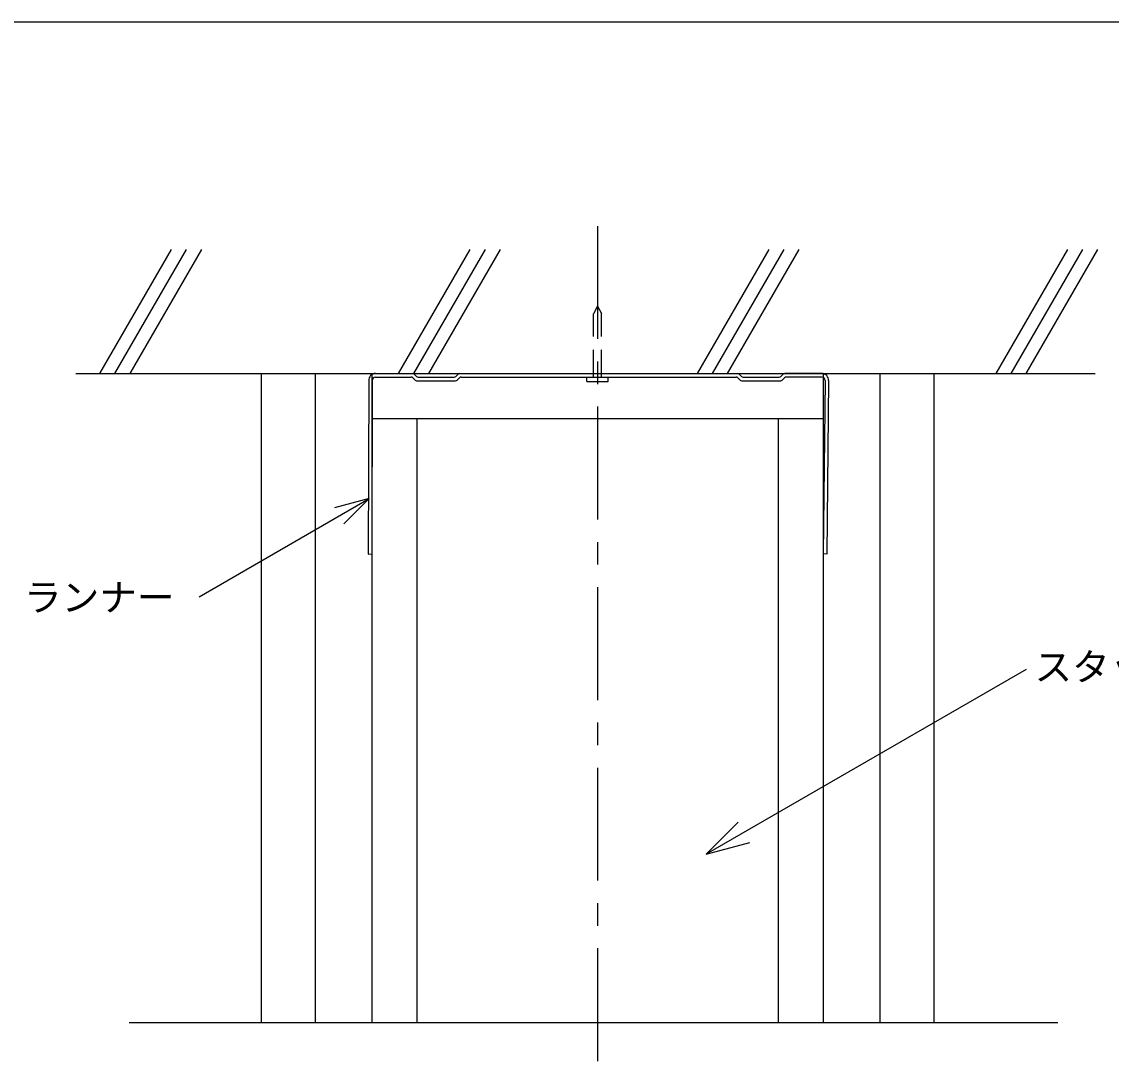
# Model space of a CAD drawing. Units: millimetres, scale not verified. Extents: x -688 to 687, y -487 to 475.
# Drawn here: x 5.2 to 246.4, y 246.3 to 475.2 of the extents above; entities that cross this region are included whole.
import ezdxf
from ezdxf.enums import TextEntityAlignment as Align

# ---------------------------------------------------------------- set-up
doc = ezdxf.new("R2010")
doc.units = ezdxf.units.MM
doc.header["$LTSCALE"] = 5
doc.linetypes.add('CHAIN1', pattern=[8, 5, -1, 1, -1])
doc.linetypes.add('DASHED1', pattern=[1.8, 1.2, -0.6])
for name, color, linetype in [('5-0_中心線', 4, 'CHAIN1'), ('5-1_中線', 7, 'Continuous'), ('5-2_太線１', 3, 'Continuous'), ('5-4_細線', 3, 'Continuous'), ('5-6_文字', 4, 'Continuous'), ('5-F_グリッド', 7, 'Continuous'), ('F-3_太線２', 7, 'Continuous')]:
    doc.layers.add(name, color=color, linetype=linetype)
doc.styles.add('ＭＳ ゴシック', font='')
doc.styles.get('ＭＳ ゴシック').set_extended_font_data('MS Gothic')

msp = doc.modelspace()

# ---------------------------------------------------------------- linework, layer by layer
at = {"layer": '5-0_中心線'}
msp.add_line((132.669, 429.989), (132.669, -169.473), dxfattribs=at)
at = {"layer": '5-1_中線'}
for p, q in [((58.169, 397.33), (58.169, 253.581)), ((70.169, 397.33), (70.169, 253.581)), ((82.669, 397.33), (82.669, 253.581)), ((182.669, 397.33), (182.669, 253.581)), ((195.169, 397.33), (195.169, 253.581)), ((207.169, 397.33), (207.169, 253.581))]:
    msp.add_line(p, q, dxfattribs=at)
at = {"layer": '5-2_太線１'}
for p, q in [((82.766, 387.33), (182.669, 387.33)), ((92.669, 387.33), (92.669, 253.581)), ((172.669, 387.33), (172.669, 253.581))]:
    msp.add_line(p, q, dxfattribs=at)
at = {"layer": '5-4_細線', "color": 4}
for p, q in [((82.118, 369.634), (76.494, 364.01)), ((28.964, 253.581), (234.611, 253.581))]:
    msp.add_line(p, q, dxfattribs=at)
msp.add_lwpolyline([(44.45, 347.886), (82.118, 369.634), (74.436, 367.576)], dxfattribs=at)
at = {"layer": '5-6_文字'}
for p, q in [((22.455, 397.33), (38.332, 424.83)), ((25.788, 397.33), (41.665, 424.83)), ((29.122, 397.33), (44.999, 424.83)), ((88.623, 397.33), (104.5, 424.83)), ((91.956, 397.33), (107.833, 424.83)), ((95.289, 397.33), (111.166, 424.83)), ((154.791, 397.33), (170.667, 424.83)), ((158.124, 397.33), (174.001, 424.83)), ((161.457, 397.33), (177.334, 424.83)), ((220.958, 397.33), (236.835, 424.83)), ((224.292, 397.33), (240.168, 424.83)), ((227.625, 397.33), (243.502, 424.83)), ((156.744, 290.861), (166.403, 293.449))]:
    msp.add_line(p, q, dxfattribs=at)
at = {"layer": '5-6_文字', "color": 7, "linetype": 'DASHED1'}
for p, q in [((132.669, 412.254), (131.802, 410.514)), ((131.802, 396.554), (131.802, 410.514)), ((132.669, 412.254), (133.535, 410.607)), ((133.535, 396.554), (133.535, 410.607))]:
    msp.add_line(p, q, dxfattribs=at)
at = {"layer": '5-6_文字', "color": 2}
msp.add_line((17.118, 397.33), (242.865, 397.33), dxfattribs=at)
at = {"layer": '5-6_文字', "color": 7}
for p, q in [((130.335, 396.554), (135.002, 396.554)), ((130.335, 395.554), (130.335, 396.554)), ((135.002, 395.554), (135.002, 396.554)), ((130.335, 395.554), (135.002, 395.554))]:
    msp.add_line(p, q, dxfattribs=at)
at = {"layer": '5-6_文字', "color": 5, "linetype": 'DASHED1'}
msp.add_line((132.669, 396.581), (132.669, 396.53), dxfattribs=at)
at = {"layer": '5-6_文字'}
msp.add_lwpolyline([(227.617, 331.779), (156.744, 290.861), (163.815, 297.932)], dxfattribs=at)
at = {"layer": '5-F_グリッド', "color": 3}
for p, q in [((81.994, 395.764), (81.869, 357.33)), ((82.793, 395.799), (82.669, 357.365)), ((83.493, 397.33), (91.718, 397.33)), ((83.493, 396.53), (91.387, 396.53)), ((91.741, 396.383), (92.248, 395.876)), ((92.072, 397.183), (92.579, 396.676)), ((92.601, 395.73), (101.25, 395.73)), ((92.933, 396.53), (100.918, 396.53)), ((101.272, 396.676), (101.779, 397.183)), ((101.603, 395.876), (102.111, 396.383)), ((102.133, 397.33), (163.718, 397.33)), ((102.464, 396.53), (163.387, 396.53)), ((163.741, 396.383), (164.248, 395.876)), ((164.072, 397.183), (164.579, 396.676)), ((164.601, 395.73), (173.25, 395.73)), ((164.933, 396.53), (172.918, 396.53)), ((173.272, 396.676), (173.779, 397.183)), ((173.603, 395.876), (174.111, 396.383)), ((182.359, 397.33), (174.133, 397.33)), ((182.359, 396.53), (174.464, 396.53)), ((183.058, 395.799), (182.669, 357.365)), ((183.857, 395.764), (183.468, 357.33)), ((81.869, 357.33), (82.669, 357.365)), ((183.468, 357.33), (182.669, 357.365))]:
    msp.add_line(p, q, dxfattribs=at)
for centre, radius, start, end in [((83.493, 395.83), 1.5, 90, 182.50509), ((83.493, 395.83), 0.7, 90, 182.50509), ((91.387, 396.03), 0.5, 45, 90), ((91.718, 396.83), 0.5, 45, 90), ((92.601, 396.23), 0.5, 225, 270), ((92.933, 397.03), 0.5, 225, 270), ((100.918, 397.03), 0.5, 270, 315), ((101.25, 396.23), 0.5, 270, 315), ((102.133, 396.83), 0.5, 90, 135), ((102.464, 396.03), 0.5, 90, 135), ((163.387, 396.03), 0.5, 45, 90), ((163.718, 396.83), 0.5, 45, 90), ((164.601, 396.23), 0.5, 225, 270), ((164.933, 397.03), 0.5, 225, 270), ((172.918, 397.03), 0.5, 270, 315), ((173.25, 396.23), 0.5, 270, 315), ((174.133, 396.83), 0.5, 90, 135), ((174.464, 396.03), 0.5, 90, 135), ((182.359, 395.83), 1.5, 357.49491, 90), ((182.359, 395.83), 0.7, 357.49491, 90)]:
    msp.add_arc(centre, radius, start, end, dxfattribs=at)
at = {"layer": 'F-3_太線２', "color": 3}
msp.add_line((-687.667, 475.25), (687.333, 475.25), dxfattribs=at)

# ---------------------------------------------------------------- texts
at = {"layer": '5-6_文字', "style": 'ＭＳ ゴシック'}
for s, p in [('ランナー', (5.645, 342.865)), ('スタッド', (229.448, 327.45))]:
    msp.add_text(s, height=6.109, dxfattribs=at).set_placement(p, align=Align.BOTTOM_LEFT)

doc.saveas('drawing.dxf')
